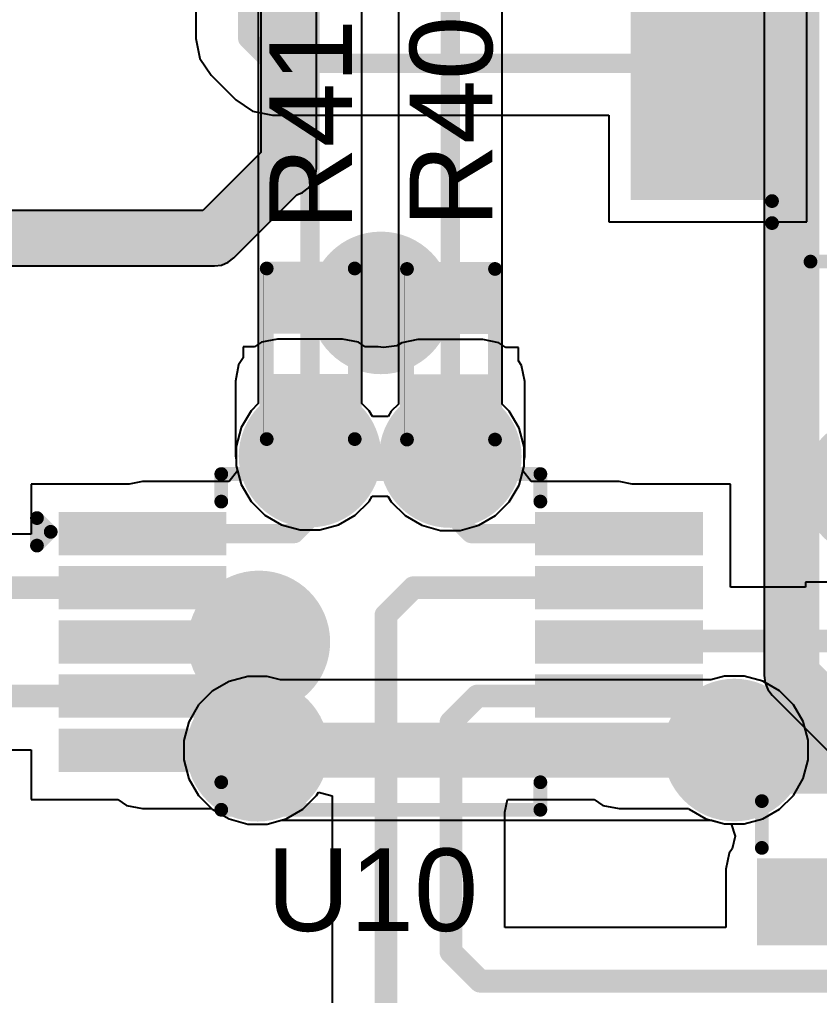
# Model space of a CAD drawing. Header units: inches. Extents: x -0.14 to 3.84, y -0.14 to 3.05.
# Drawn here: x 1.1881 to 1.479, y 0.3748 to 0.7295 of the extents above; entities that cross this region are included whole.
import ezdxf

# ---------------------------------------------------------------- set-up
doc = ezdxf.new("R2010")
doc.units = ezdxf.units.IN
doc.header["$MEASUREMENT"] = 0
for name, color, linetype in [('Bottom Layer', 5, 'Continuous'), ('Bottom Solder', 6, 'Continuous'), ('Ground Layer', 76, 'Continuous'), ('Power Layer', 16, 'Continuous'), ('Top Layer', 1, 'Continuous'), ('Top Overlay', 2, 'Continuous'), ('Top Paste', 8, 'Continuous'), ('Top Solder', 216, 'Continuous'), ('Via Holes', 16, 'Continuous')]:
    doc.layers.add(name, color=color, linetype=linetype)
doc.styles.add('Arial', font='', dxfattribs={"height": 0.2})
doc.styles.get('Arial').set_extended_font_data('Arial')

# ---------------------------------------------------------------- blocks, each defined once
blk = doc.blocks.new('48_LQFP__7_7__4')
at = {"layer": 'Top Layer'}
for points in [[(-0.14330715, -0.04291270000000001), (-0.14330715, -0.0555111), (-0.19133865, -0.0555111), (-0.19133865, -0.04291269999999999)], [(-0.14330715, -0.0625987), (-0.14330715, -0.0751971), (-0.19133865, -0.0751971), (-0.19133865, -0.0625987)], [(-0.14330715, -0.0822827), (-0.14330715, -0.0948811), (-0.19133865, -0.0948811), (-0.19133865, -0.0822827)], [(-0.14330715, -0.1019687), (-0.14330715, -0.1145671), (-0.19133865, -0.1145671), (-0.19133865, -0.1019687)]]:
    blk.add_hatch(color=1, dxfattribs=at).paths.add_polyline_path(points)
at = {"layer": 'Top Paste'}
for points in [[(-0.14330715, -0.04291270000000001), (-0.14330715, -0.0555111), (-0.19133865, -0.0555111), (-0.19133865, -0.04291269999999999)], [(-0.14330715, -0.0625987), (-0.14330715, -0.0751971), (-0.19133865, -0.0751971), (-0.19133865, -0.0625987)], [(-0.14330715, -0.0822827), (-0.14330715, -0.0948811), (-0.19133865, -0.0948811), (-0.19133865, -0.0822827)], [(-0.14330715, -0.1019687), (-0.14330715, -0.1145671), (-0.19133865, -0.1145671), (-0.19133865, -0.1019687)]]:
    blk.add_hatch(color=8, dxfattribs=at).paths.add_polyline_path(points)
at = {"layer": 'Top Solder'}
for points in [[(-0.13930715, -0.03891270000000001), (-0.13930715, -0.0595111), (-0.19533865, -0.0595111), (-0.19533865, -0.03891269999999999)], [(-0.13930715, -0.0585987), (-0.13930715, -0.0791971), (-0.19533865, -0.0791971), (-0.19533865, -0.0585987)], [(-0.13930715, -0.0782827), (-0.13930715, -0.0988811), (-0.19533865, -0.0988811), (-0.19533865, -0.0782827)], [(-0.13930715, -0.0979687), (-0.13930715, -0.1185671), (-0.19533865, -0.1185671), (-0.19533865, -0.0979687)]]:
    blk.add_hatch(color=216, dxfattribs=at).paths.add_polyline_path(points)
at = {"layer": 'Top Overlay'}
for points in [[(-0.1440009, -0.1269999, 0.005, 0.005, 0), (-0.1440009, -0.1189999, 0.005, 0.005, 0)], [(-0.1440009, -0.1269999, 0.005, 0.005, 0), (-0.1300009, -0.1409999, 0.005, 0.005, 0)], [(-0.1300009, -0.1409999, 0.005, 0.005, 0), (-0.1190009, -0.1409999, 0.005, 0.005, 0)]]:
    blk.add_lwpolyline(points, format="xyseb", dxfattribs=at)
for points in [[(-0.1452509, -0.1189999, 0.0025, 0.0025, 1), (-0.1427509, -0.1189999, 0.0025, 0.0025, 1)], [(-0.1452509, -0.1269999, 0.0025, 0.0025, 1), (-0.1427509, -0.1269999, 0.0025, 0.0025, 1)], [(-0.1452509, -0.1269999, 0.0025, 0.0025, 1), (-0.1427509, -0.1269999, 0.0025, 0.0025, 1)], [(-0.1312509, -0.1409999, 0.0025, 0.0025, 1), (-0.1287509, -0.1409999, 0.0025, 0.0025, 1)], [(-0.1312509, -0.1409999, 0.0025, 0.0025, 1), (-0.1287509, -0.1409999, 0.0025, 0.0025, 1)]]:
    blk.add_lwpolyline(points, format="xyseb", close=True, dxfattribs=at)
blk = doc.blocks.new('VSSOP_10_25')
at = {"layer": 'Top Layer'}
for points in [[(-0.1151572, 0.0452764), (-0.0580706, 0.0452764), (-0.0580706, 0.0334654), (-0.1151572, 0.0334654)], [(0.0580708, 0.0452764), (0.1151574, 0.0452764), (0.1151574, 0.0334654), (0.0580708, 0.0334654)], [(-0.1151572, 0.0255904), (-0.0580706, 0.0255904), (-0.0580706, 0.0137794), (-0.1151572, 0.0137794)], [(0.0580708, 0.0255904), (0.1151574, 0.0255904), (0.1151574, 0.0137794), (0.0580708, 0.0137794)], [(-0.1151572, 0.0059064), (-0.0580706, 0.0059064), (-0.0580706, -0.0059046), (-0.1151572, -0.0059046)], [(0.0580708, 0.0059064), (0.1151574, 0.0059064), (0.1151574, -0.0059046), (0.0580708, -0.0059046)], [(-0.1151572, -0.0137796), (-0.0580706, -0.0137796), (-0.0580706, -0.0255906), (-0.1151572, -0.0255906)], [(0.0580708, -0.0137796), (0.1151574, -0.0137796), (0.1151574, -0.0255906), (0.0580708, -0.0255906)], [(-0.1151572, -0.0334636), (-0.0580706, -0.0334636), (-0.0580706, -0.0452746), (-0.1151572, -0.0452746)], [(0.0580708, -0.0334636), (0.1151574, -0.0334636), (0.1151574, -0.0452746), (0.0580708, -0.0452746)]]:
    blk.add_hatch(color=1, dxfattribs=at).paths.add_polyline_path(points)
at = {"layer": 'Top Paste'}
for points in [[(-0.1151572, 0.0452764), (-0.0580706, 0.0452764), (-0.0580706, 0.0334654), (-0.1151572, 0.0334654)], [(0.0580708, 0.0452764), (0.1151574, 0.0452764), (0.1151574, 0.0334654), (0.0580708, 0.0334654)], [(-0.1151572, 0.0255904), (-0.0580706, 0.0255904), (-0.0580706, 0.0137794), (-0.1151572, 0.0137794)], [(0.0580708, 0.0255904), (0.1151574, 0.0255904), (0.1151574, 0.0137794), (0.0580708, 0.0137794)], [(-0.1151572, 0.0059064), (-0.0580706, 0.0059064), (-0.0580706, -0.0059046), (-0.1151572, -0.0059046)], [(0.0580708, 0.0059064), (0.1151574, 0.0059064), (0.1151574, -0.0059046), (0.0580708, -0.0059046)], [(-0.1151572, -0.0137796), (-0.0580706, -0.0137796), (-0.0580706, -0.0255906), (-0.1151572, -0.0255906)], [(0.0580708, -0.0137796), (0.1151574, -0.0137796), (0.1151574, -0.0255906), (0.0580708, -0.0255906)], [(-0.1151572, -0.0334636), (-0.0580706, -0.0334636), (-0.0580706, -0.0452746), (-0.1151572, -0.0452746)], [(0.0580708, -0.0334636), (0.1151574, -0.0334636), (0.1151574, -0.0452746), (0.0580708, -0.0452746)]]:
    blk.add_hatch(color=8, dxfattribs=at).paths.add_polyline_path(points)
at = {"layer": 'Top Solder'}
for points in [[(-0.1171257, 0.0472449), (-0.0561021, 0.0472449), (-0.0561021, 0.0314969), (-0.1171257, 0.0314969)], [(0.0561023, 0.0472449), (0.1171259, 0.0472449), (0.1171259, 0.0314969), (0.0561023, 0.0314969)], [(-0.1171257, 0.0275589), (-0.0561021, 0.0275589), (-0.0561021, 0.0118109), (-0.1171257, 0.0118109)], [(0.0561023, 0.0275589), (0.1171259, 0.0275589), (0.1171259, 0.0118109), (0.0561023, 0.0118109)], [(-0.1171257, 0.0078749), (-0.0561021, 0.0078749), (-0.0561021, -0.0078731), (-0.1171257, -0.0078731)], [(0.0561023, 0.0078749), (0.1171259, 0.0078749), (0.1171259, -0.0078731), (0.0561023, -0.0078731)], [(-0.1171257, -0.0118111), (-0.0561021, -0.0118111), (-0.0561021, -0.0275591), (-0.1171257, -0.0275591)], [(0.0561023, -0.0118111), (0.1171259, -0.0118111), (0.1171259, -0.0275591), (0.0561023, -0.0275591)], [(-0.1171257, -0.0314951), (-0.0561021, -0.0314951), (-0.0561021, -0.0472431), (-0.1171257, -0.0472431)], [(0.0561023, -0.0314951), (0.1171259, -0.0314951), (0.1171259, -0.0472431), (0.0561023, -0.0472431)]]:
    blk.add_hatch(color=216, dxfattribs=at).paths.add_polyline_path(points)
at = {"layer": 'Top Overlay'}
for points in [[(-0.0579999, 0.0610009, 0.005, 0.005, 0), (0.0580001, 0.0610009, 0.005, 0.005, 0)], [(-0.0579999, 0.0510009, 0.005, 0.005, 0), (-0.0579999, 0.0610009, 0.005, 0.005, 0)], [(0.0580001, 0.0510009, 0.005, 0.005, 0), (0.0580001, 0.0610009, 0.005, 0.005, 0)], [(-0.1249999, 0.0450009, 0.005, 0.005, 0), (-0.1199999, 0.0400009, 0.005, 0.005, 0)], [(-0.1249999, 0.0350009, 0.005, 0.005, 0), (-0.1249999, 0.0450009, 0.005, 0.005, 0)], [(-0.1249999, 0.0350009, 0.005, 0.005, 0), (-0.1199999, 0.0400009, 0.005, 0.005, 0)], [(-0.0579999, -0.0609991, 0.005, 0.005, 0), (-0.0579999, -0.0509991, 0.005, 0.005, 0)], [(0.0580001, -0.0609991, 0.005, 0.005, 0), (0.0580001, -0.0509991, 0.005, 0.005, 0)], [(-0.0579999, -0.0609991, 0.005, 0.005, 0), (0.0580001, -0.0609991, 0.005, 0.005, 0)]]:
    blk.add_lwpolyline(points, format="xyseb", dxfattribs=at)
for points in [[(-0.0592499, 0.0610009, 0.0025, 0.0025, 1), (-0.0567499, 0.0610009, 0.0025, 0.0025, 1)], [(-0.0592499, 0.0610009, 0.0025, 0.0025, 1), (-0.0567499, 0.0610009, 0.0025, 0.0025, 1)], [(0.0567501, 0.0610009, 0.0025, 0.0025, 1), (0.0592501, 0.0610009, 0.0025, 0.0025, 1)], [(0.0567501, 0.0610009, 0.0025, 0.0025, 1), (0.0592501, 0.0610009, 0.0025, 0.0025, 1)], [(-0.0592499, 0.0510009, 0.0025, 0.0025, 1), (-0.0567499, 0.0510009, 0.0025, 0.0025, 1)], [(0.0567501, 0.0510009, 0.0025, 0.0025, 1), (0.0592501, 0.0510009, 0.0025, 0.0025, 1)], [(-0.1262499, 0.0450009, 0.0025, 0.0025, 1), (-0.1237499, 0.0450009, 0.0025, 0.0025, 1)], [(-0.1262499, 0.0450009, 0.0025, 0.0025, 1), (-0.1237499, 0.0450009, 0.0025, 0.0025, 1)], [(-0.1212499, 0.0400009, 0.0025, 0.0025, 1), (-0.1187499, 0.0400009, 0.0025, 0.0025, 1)], [(-0.1212499, 0.0400009, 0.0025, 0.0025, 1), (-0.1187499, 0.0400009, 0.0025, 0.0025, 1)], [(-0.1262499, 0.0350009, 0.0025, 0.0025, 1), (-0.1237499, 0.0350009, 0.0025, 0.0025, 1)], [(-0.1262499, 0.0350009, 0.0025, 0.0025, 1), (-0.1237499, 0.0350009, 0.0025, 0.0025, 1)], [(-0.0592499, -0.0509991, 0.0025, 0.0025, 1), (-0.0567499, -0.0509991, 0.0025, 0.0025, 1)], [(0.0567501, -0.0509991, 0.0025, 0.0025, 1), (0.0592501, -0.0509991, 0.0025, 0.0025, 1)], [(-0.0592499, -0.0609991, 0.0025, 0.0025, 1), (-0.0567499, -0.0609991, 0.0025, 0.0025, 1)], [(-0.0592499, -0.0609991, 0.0025, 0.0025, 1), (-0.0567499, -0.0609991, 0.0025, 0.0025, 1)], [(0.0567501, -0.0609991, 0.0025, 0.0025, 1), (0.0592501, -0.0609991, 0.0025, 0.0025, 1)], [(0.0567501, -0.0609991, 0.0025, 0.0025, 1), (0.0592501, -0.0609991, 0.0025, 0.0025, 1)]]:
    blk.add_lwpolyline(points, format="xyseb", close=True, dxfattribs=at)
blk = doc.blocks.new('R___0402_35')
at = {"layer": 'Top Layer'}
for points in [[(-0.0275001, -0.0124994), (-0.0275001, 0.0125006), (-0.009500100000000003, 0.0125006), (-0.009500099999999997, -0.0124994)], [(0.009499900000000002, -0.0124994), (0.009499899999999997, 0.0125006), (0.0274999, 0.0125006), (0.0274999, -0.0124994)]]:
    blk.add_hatch(color=1, dxfattribs=at).paths.add_polyline_path(points)
at = {"layer": 'Top Paste'}
for points in [[(-0.0275001, -0.0124994), (-0.0275001, 0.0125006), (-0.009500100000000003, 0.0125006), (-0.009500099999999997, -0.0124994)], [(0.009499900000000002, -0.0124994), (0.009499899999999997, 0.0125006), (0.0274999, 0.0125006), (0.0274999, -0.0124994)]]:
    blk.add_hatch(color=8, dxfattribs=at).paths.add_polyline_path(points)
at = {"layer": 'Top Solder'}
for points in [[(-0.0296655, -0.0146648), (-0.0296655, 0.014666), (-0.007334700000000003, 0.014666), (-0.007334699999999997, -0.0146648)], [(0.007334500000000003, -0.0146648), (0.007334499999999997, 0.014666), (0.0296653, 0.014666), (0.0296653, -0.0146648)]]:
    blk.add_hatch(color=216, dxfattribs=at).paths.add_polyline_path(points)
at = {"layer": 'Top Overlay'}
for points in [[(-0.0310001, -0.0159994, 0.005, 0.005, 0), (-0.0310001, 0.0160006, 0.005, 0.005, 0)], [(0.0309999, 0.0160006, 0.005, 0.005, 0), (-0.0310001, 0.0160006, 0.005, 0.005, 0)], [(0.0309999, -0.0159994, 0.005, 0.005, 0), (0.0309999, 0.0160006, 0.005, 0.005, 0)], [(0.0309999, -0.0159994, 0.005, 0.005, 0), (-0.0310001, -0.0159994, 0.005, 0.005, 0)], [(0.0319999, -0.0169994, 0.000127, 0.000127, 0), (-0.0320001, -0.0169994, 0.000127, 0.000127, 0)]]:
    blk.add_lwpolyline(points, format="xyseb", dxfattribs=at)
for points in [[(-0.0322501, 0.0160006, 0.0025, 0.0025, 1), (-0.0297501, 0.0160006, 0.0025, 0.0025, 1)], [(-0.0322501, 0.0160006, 0.0025, 0.0025, 1), (-0.0297501, 0.0160006, 0.0025, 0.0025, 1)], [(0.0297499, 0.0160006, 0.0025, 0.0025, 1), (0.0322499, 0.0160006, 0.0025, 0.0025, 1)], [(0.0297499, 0.0160006, 0.0025, 0.0025, 1), (0.0322499, 0.0160006, 0.0025, 0.0025, 1)], [(-0.0322501, -0.0159994, 0.0025, 0.0025, 1), (-0.0297501, -0.0159994, 0.0025, 0.0025, 1)], [(-0.0322501, -0.0159994, 0.0025, 0.0025, 1), (-0.0297501, -0.0159994, 0.0025, 0.0025, 1)], [(0.0297499, -0.0159994, 0.0025, 0.0025, 1), (0.0322499, -0.0159994, 0.0025, 0.0025, 1)], [(0.0297499, -0.0159994, 0.0025, 0.0025, 1), (0.0322499, -0.0159994, 0.0025, 0.0025, 1)], [(-0.0320318, -0.0169994, 6.35e-05, 6.35e-05, 1), (-0.0319684, -0.0169994, 6.35e-05, 6.35e-05, 1)], [(0.0319682, -0.0169994, 6.35e-05, 6.35e-05, 1), (0.0320316, -0.0169994, 6.35e-05, 6.35e-05, 1)]]:
    blk.add_lwpolyline(points, format="xyseb", close=True, dxfattribs=at)
blk = doc.blocks.new('R___0402_36')
at = {"layer": 'Top Layer'}
for points in [[(-0.0274999, -0.0125006), (-0.0274999, 0.0124994), (-0.009499900000000002, 0.0124994), (-0.009499899999999997, -0.0125006)], [(0.009500100000000003, -0.0125006), (0.009500099999999997, 0.0124994), (0.0275001, 0.0124994), (0.0275001, -0.0125006)]]:
    blk.add_hatch(color=1, dxfattribs=at).paths.add_polyline_path(points)
at = {"layer": 'Top Paste'}
for points in [[(-0.0274999, -0.0125006), (-0.0274999, 0.0124994), (-0.009499900000000002, 0.0124994), (-0.009499899999999997, -0.0125006)], [(0.009500100000000003, -0.0125006), (0.009500099999999997, 0.0124994), (0.0275001, 0.0124994), (0.0275001, -0.0125006)]]:
    blk.add_hatch(color=8, dxfattribs=at).paths.add_polyline_path(points)
at = {"layer": 'Top Solder'}
for points in [[(-0.0296653, -0.014666), (-0.0296653, 0.0146648), (-0.007334500000000003, 0.0146648), (-0.007334499999999997, -0.014666)], [(0.007334700000000003, -0.014666), (0.007334699999999997, 0.0146648), (0.0296655, 0.0146648), (0.0296655, -0.014666)]]:
    blk.add_hatch(color=216, dxfattribs=at).paths.add_polyline_path(points)
at = {"layer": 'Top Overlay'}
for points in [[(-0.0309999, -0.0160006, 0.005, 0.005, 0), (-0.0309999, 0.0159994, 0.005, 0.005, 0)], [(0.0310001, 0.0159994, 0.005, 0.005, 0), (-0.0309999, 0.0159994, 0.005, 0.005, 0)], [(0.0310001, -0.0160006, 0.005, 0.005, 0), (0.0310001, 0.0159994, 0.005, 0.005, 0)], [(0.0310001, -0.0160006, 0.005, 0.005, 0), (-0.0309999, -0.0160006, 0.005, 0.005, 0)], [(0.0320001, -0.0170006, 0.000127, 0.000127, 0), (-0.0319999, -0.0170006, 0.000127, 0.000127, 0)]]:
    blk.add_lwpolyline(points, format="xyseb", dxfattribs=at)
for points in [[(-0.0322499, 0.0159994, 0.0025, 0.0025, 1), (-0.0297499, 0.0159994, 0.0025, 0.0025, 1)], [(-0.0322499, 0.0159994, 0.0025, 0.0025, 1), (-0.0297499, 0.0159994, 0.0025, 0.0025, 1)], [(0.0297501, 0.0159994, 0.0025, 0.0025, 1), (0.0322501, 0.0159994, 0.0025, 0.0025, 1)], [(0.0297501, 0.0159994, 0.0025, 0.0025, 1), (0.0322501, 0.0159994, 0.0025, 0.0025, 1)], [(-0.0322499, -0.0160006, 0.0025, 0.0025, 1), (-0.0297499, -0.0160006, 0.0025, 0.0025, 1)], [(-0.0322499, -0.0160006, 0.0025, 0.0025, 1), (-0.0297499, -0.0160006, 0.0025, 0.0025, 1)], [(0.0297501, -0.0160006, 0.0025, 0.0025, 1), (0.0322501, -0.0160006, 0.0025, 0.0025, 1)], [(0.0297501, -0.0160006, 0.0025, 0.0025, 1), (0.0322501, -0.0160006, 0.0025, 0.0025, 1)], [(-0.0320316, -0.0170006, 6.35e-05, 6.35e-05, 1), (-0.0319682, -0.0170006, 6.35e-05, 6.35e-05, 1)], [(0.0319684, -0.0170006, 6.35e-05, 6.35e-05, 1), (0.0320318, -0.0170006, 6.35e-05, 6.35e-05, 1)]]:
    blk.add_lwpolyline(points, format="xyseb", close=True, dxfattribs=at)
blk = doc.blocks.new('IND_0603__1608_M_______95')
at = {"layer": 'Top Layer'}
for points in [[(-0.0393709, 0.01574895), (-0.0157489, 0.01574895), (-0.0157489, -0.01574715), (-0.0393709, -0.01574715)], [(0.0157491, 0.01574895), (0.0393711, 0.01574895), (0.0393711, -0.01574715), (0.0157491, -0.01574715)]]:
    blk.add_hatch(color=1, dxfattribs=at).paths.add_polyline_path(points)
at = {"layer": 'Top Paste'}
for points in [[(-0.0393709, 0.01574895), (-0.0157489, 0.01574895), (-0.0157489, -0.01574715), (-0.0393709, -0.01574715)], [(0.0157491, 0.01574895), (0.0393711, 0.01574895), (0.0393711, -0.01574715), (0.0157491, -0.01574715)]]:
    blk.add_hatch(color=8, dxfattribs=at).paths.add_polyline_path(points)
at = {"layer": 'Top Solder'}
for points in [[(-0.0433709, 0.01974895), (-0.0117489, 0.01974895), (-0.0117489, -0.01974715), (-0.0433709, -0.01974715)], [(0.0117491, 0.01974895), (0.0433711, 0.01974895), (0.0433711, -0.01974715), (0.0117491, -0.01974715)]]:
    blk.add_hatch(color=216, dxfattribs=at).paths.add_polyline_path(points)
at = {"layer": 'Top Overlay'}
for points in [[(-0.0079999, 0.0180009, 0.005, 0.005, 0), (0.0090001, 0.0180009, 0.005, 0.005, 0)], [(-0.0079999, -0.0179991, 0.005, 0.005, 0), (0.0090001, -0.0179991, 0.005, 0.005, 0)]]:
    blk.add_lwpolyline(points, format="xyseb", dxfattribs=at)
for points in [[(-0.0092499, 0.0180009, 0.0025, 0.0025, 1), (-0.0067499, 0.0180009, 0.0025, 0.0025, 1)], [(0.0077501, 0.0180009, 0.0025, 0.0025, 1), (0.0102501, 0.0180009, 0.0025, 0.0025, 1)], [(-0.0092499, -0.0179991, 0.0025, 0.0025, 1), (-0.0067499, -0.0179991, 0.0025, 0.0025, 1)], [(0.0077501, -0.0179991, 0.0025, 0.0025, 1), (0.0102501, -0.0179991, 0.0025, 0.0025, 1)]]:
    blk.add_lwpolyline(points, format="xyseb", close=True, dxfattribs=at)

msp = doc.modelspace()

# ---------------------------------------------------------------- hatches: boundary and pattern name
at = {"layer": 'Bottom Layer'}
h = msp.add_hatch(color=5, dxfattribs=at)
edge = h.paths.add_edge_path()
edge.add_arc((1.319504, 0.6264868), 0.011811, 0, 360)
h = msp.add_hatch(color=5, dxfattribs=at)
edge = h.paths.add_edge_path()
edge.add_arc((1.2937512, 0.5708289), 0.011811, 0, 360)
h = msp.add_hatch(color=5, dxfattribs=at)
edge = h.paths.add_edge_path()
edge.add_arc((1.34475, 0.5706487), 0.011811, 0, 360)
h = msp.add_hatch(color=5, dxfattribs=at)
edge = h.paths.add_edge_path()
edge.add_arc((1.2751588, 0.5032931), 0.011811, 0, 360)
h = msp.add_hatch(color=5, dxfattribs=at)
edge = h.paths.add_edge_path()
edge.add_arc((1.2746828, 0.463924), 0.011811, 0, 360)
h = msp.add_hatch(color=5, dxfattribs=at)
edge = h.paths.add_edge_path()
edge.add_arc((1.448, 0.464), 0.011811, 0, 360)
at = {"layer": 'Bottom Solder'}
h = msp.add_hatch(color=6, dxfattribs=at)
edge = h.paths.add_edge_path()
edge.add_arc((1.319504, 0.6264868), 0.015811, 0, 360)
h = msp.add_hatch(color=6, dxfattribs=at)
edge = h.paths.add_edge_path()
edge.add_arc((1.2937512, 0.5708289), 0.015811, 0, 360)
h = msp.add_hatch(color=6, dxfattribs=at)
edge = h.paths.add_edge_path()
edge.add_arc((1.34475, 0.5706487), 0.015811, 0, 360)
h = msp.add_hatch(color=6, dxfattribs=at)
edge = h.paths.add_edge_path()
edge.add_arc((1.2751588, 0.5032931), 0.015811, 0, 360)
h = msp.add_hatch(color=6, dxfattribs=at)
edge = h.paths.add_edge_path()
edge.add_arc((1.2746828, 0.463924), 0.015811, 0, 360)
h = msp.add_hatch(color=6, dxfattribs=at)
edge = h.paths.add_edge_path()
edge.add_arc((1.448, 0.464), 0.015811, 0, 360)
at = {"layer": 'Ground Layer'}
h = msp.add_hatch(color=76, dxfattribs=at)
edge = h.paths.add_edge_path()
edge.add_arc((1.2937512, 0.5708289), 0.0259055, 0, 360)
h = msp.add_hatch(color=76, dxfattribs=at)
edge = h.paths.add_edge_path()
edge.add_arc((1.34475, 0.5706487), 0.0259055, 0, 360)
h = msp.add_hatch(color=76, dxfattribs=at)
edge = h.paths.add_edge_path()
edge.add_arc((1.2746828, 0.463924), 0.0259055, 0, 360)
h = msp.add_hatch(color=76, dxfattribs=at)
edge = h.paths.add_edge_path()
edge.add_arc((1.448, 0.464), 0.0259055, 0, 360)
at = {"layer": 'Power Layer'}
h = msp.add_hatch(color=16, dxfattribs=at)
edge = h.paths.add_edge_path()
edge.add_arc((1.319504, 0.6264868), 0.0259055, 0, 360)
h = msp.add_hatch(color=16, dxfattribs=at)
edge = h.paths.add_edge_path()
edge.add_arc((1.2937512, 0.5708289), 0.0259055, 0, 360)
h = msp.add_hatch(color=16, dxfattribs=at)
edge = h.paths.add_edge_path()
edge.add_arc((1.34475, 0.5706487), 0.0259055, 0, 360)
h = msp.add_hatch(color=16, dxfattribs=at)
edge = h.paths.add_edge_path()
edge.add_arc((1.4986789, 0.5596598), 0.0259055, 0, 360)
h = msp.add_hatch(color=16, dxfattribs=at)
edge = h.paths.add_edge_path()
edge.add_arc((1.2751588, 0.5032931), 0.0259055, 0, 360)
h = msp.add_hatch(color=16, dxfattribs=at)
edge = h.paths.add_edge_path()
edge.add_arc((1.2746828, 0.463924), 0.0259055, 0, 360)
h = msp.add_hatch(color=16, dxfattribs=at)
edge = h.paths.add_edge_path()
edge.add_arc((1.448, 0.464), 0.0259055, 0, 360)
at = {"layer": 'Top Layer'}
for points in [[(1.3570687, 0.6355003), (1.2815007, 0.6355003), (1.2815007, 0.6173201), (1.3570687, 0.6173201)], [(1.2819313, 0.570829), (1.3055393, 0.570829), (1.3055393, 0.598073), (1.2819313, 0.598073)], [(1.3329301, 0.5706488), (1.3565381, 0.5706488), (1.3565381, 0.5978928), (1.3329301, 0.5978928)], [(1.448, 0.452189), (1.491747, 0.452189), (1.491747, 0.475811), (1.448, 0.475811)], [(1.2328747, 0.4580185), (1.2746827, 0.4580185), (1.2746827, 0.4698295), (1.2328747, 0.4698295)], [(1.4061027, 0.4580185), (1.4479999, 0.4580185), (1.4479999, 0.4698295), (1.4061027, 0.4698295)], [(1.4602509, 0.3966177), (1.5985533, 0.3966177), (1.5985533, 0.4206909), (1.4602509, 0.4206909)]]:
    msp.add_hatch(color=1, dxfattribs=at).paths.add_polyline_path(points)
h = msp.add_hatch(color=1, dxfattribs=at)
edge = h.paths.add_edge_path()
edge.add_arc((1.319504, 0.6264868), 0.011811, 0, 360)
h = msp.add_hatch(color=1, dxfattribs=at)
edge = h.paths.add_edge_path()
edge.add_arc((1.2937512, 0.5708289), 0.011811, 0, 360)
h = msp.add_hatch(color=1, dxfattribs=at)
edge = h.paths.add_edge_path()
edge.add_arc((1.34475, 0.5706487), 0.011811, 0, 360)
h = msp.add_hatch(color=1, dxfattribs=at)
edge = h.paths.add_edge_path()
edge.add_arc((1.2751588, 0.5032931), 0.011811, 0, 360)
h = msp.add_hatch(color=1, dxfattribs=at)
edge = h.paths.add_edge_path()
edge.add_arc((1.2746828, 0.463924), 0.011811, 0, 360)
h = msp.add_hatch(color=1, dxfattribs=at)
edge = h.paths.add_edge_path()
edge.add_arc((1.448, 0.464), 0.011811, 0, 360)
at = {"layer": 'Top Solder'}
h = msp.add_hatch(color=216, dxfattribs=at)
edge = h.paths.add_edge_path()
edge.add_arc((1.319504, 0.6264868), 0.015811, 0, 360)
h = msp.add_hatch(color=216, dxfattribs=at)
edge = h.paths.add_edge_path()
edge.add_arc((1.2937512, 0.5708289), 0.015811, 0, 360)
h = msp.add_hatch(color=216, dxfattribs=at)
edge = h.paths.add_edge_path()
edge.add_arc((1.34475, 0.5706487), 0.015811, 0, 360)
h = msp.add_hatch(color=216, dxfattribs=at)
edge = h.paths.add_edge_path()
edge.add_arc((1.2751588, 0.5032931), 0.015811, 0, 360)
h = msp.add_hatch(color=216, dxfattribs=at)
edge = h.paths.add_edge_path()
edge.add_arc((1.2746828, 0.463924), 0.015811, 0, 360)
h = msp.add_hatch(color=216, dxfattribs=at)
edge = h.paths.add_edge_path()
edge.add_arc((1.448, 0.464), 0.015811, 0, 360)
at = {"layer": 'Via Holes'}
h = msp.add_hatch(color=7, dxfattribs=at)
edge = h.paths.add_edge_path()
edge.add_arc((1.319504, 0.6264868), 0.0059055, 0, 360)
h = msp.add_hatch(color=7, dxfattribs=at)
edge = h.paths.add_edge_path()
edge.add_arc((1.2937512, 0.5708289), 0.0059055, 0, 360)
h = msp.add_hatch(color=7, dxfattribs=at)
edge = h.paths.add_edge_path()
edge.add_arc((1.34475, 0.5706487), 0.0059055, 0, 360)
h = msp.add_hatch(color=7, dxfattribs=at)
edge = h.paths.add_edge_path()
edge.add_arc((1.2751588, 0.5032931), 0.0059055, 0, 360)
h = msp.add_hatch(color=7, dxfattribs=at)
edge = h.paths.add_edge_path()
edge.add_arc((1.2746828, 0.463924), 0.0059055, 0, 360)
h = msp.add_hatch(color=7, dxfattribs=at)
edge = h.paths.add_edge_path()
edge.add_arc((1.448, 0.464), 0.0059055, 0, 360)

# ---------------------------------------------------------------- linework, layer by layer
at = {"layer": 'Bottom Layer'}
for p, q in [((1.2748888, 1.390433), (1.2748888, 0.5898831)), ((1.3126136, 0.5898831), (1.3126136, 1.38262)), ((1.3258876, 1.3770006), (1.3258876, 0.5897029)), ((1.3636124, 0.5897029), (1.3636124, 1.3691876)), ((1.2748888, 0.5898831), (1.272297, 0.5872913)), ((1.3152054, 0.5872913), (1.3126136, 0.5898831)), ((1.3258876, 0.5897029), (1.3232958, 0.5871111)), ((1.3662042, 0.5871111), (1.3636124, 0.5897029)), ((1.272297, 0.5872913), (1.2687673, 0.5811776)), ((1.3164158, 0.5851947), (1.3152054, 0.5872913)), ((1.3221894, 0.5851947), (1.3164158, 0.5851947)), ((1.3232958, 0.5871111), (1.3221894, 0.5851947)), ((1.3697339, 0.5809974), (1.3662042, 0.5871111)), ((1.2687673, 0.5811776), (1.2669402, 0.5743586)), ((1.371561, 0.5741784), (1.3697339, 0.5809974)), ((1.2669402, 0.5743586), (1.2669402, 0.5672992)), ((1.371561, 0.567119), (1.371561, 0.5741784)), ((1.2669402, 0.5672992), (1.2687673, 0.5604802)), ((1.3697339, 0.5603), (1.371561, 0.567119)), ((1.2687673, 0.5604802), (1.272297, 0.5543665)), ((1.3662042, 0.5541863), (1.3697339, 0.5603)), ((1.272297, 0.5543665), (1.2772888, 0.5493747)), ((1.3102136, 0.5493747), (1.3152054, 0.5543665)), ((1.3152054, 0.5543665), (1.3163118, 0.5562829)), ((1.3163118, 0.5562829), (1.3220854, 0.5562829)), ((1.3220854, 0.5562829), (1.3232958, 0.5541863)), ((1.3232958, 0.5541863), (1.3282876, 0.5491945)), ((1.3612124, 0.5491945), (1.3662042, 0.5541863)), ((1.2772888, 0.5493747), (1.2834025, 0.545845)), ((1.3040999, 0.545845), (1.3102136, 0.5493747)), ((1.3282876, 0.5491945), (1.3344013, 0.5456648)), ((1.3550987, 0.5456648), (1.3612124, 0.5491945)), ((1.2834025, 0.545845), (1.2902215, 0.5440179)), ((1.2902215, 0.5440179), (1.2972809, 0.5440179)), ((1.2972809, 0.5440179), (1.3040999, 0.545845)), ((1.3344013, 0.5456648), (1.3412203, 0.5438377)), ((1.3412203, 0.5438377), (1.3482797, 0.5438377)), ((1.3482797, 0.5438377), (1.3550987, 0.5456648)), ((1.2711531, 0.490735), (1.2643341, 0.4889079)), ((1.2782125, 0.490735), (1.2711531, 0.490735)), ((1.2830016, 0.4894518), (1.2782125, 0.490735)), ((1.4393976, 0.4894518), (1.2830016, 0.4894518)), ((1.4444703, 0.490811), (1.4393976, 0.4894518)), ((1.4515297, 0.490811), (1.4444703, 0.490811)), ((1.4583487, 0.4889839), (1.4515297, 0.490811)), ((1.2643341, 0.4889079), (1.2582204, 0.4853782)), ((1.4644624, 0.4854542), (1.4583487, 0.4889839)), ((1.2582204, 0.4853782), (1.2532286, 0.4803864)), ((1.4694542, 0.4804624), (1.4644624, 0.4854542)), ((1.2532286, 0.4803864), (1.2496989, 0.4742727)), ((1.4729839, 0.4743487), (1.4694542, 0.4804624)), ((1.2496989, 0.4742727), (1.2478718, 0.4674537)), ((1.474811, 0.4675297), (1.4729839, 0.4743487)), ((1.2478718, 0.4674537), (1.2478718, 0.4603943)), ((1.474811, 0.4604703), (1.474811, 0.4675297)), ((1.2478718, 0.4603943), (1.2496989, 0.4535753)), ((1.4729839, 0.4536513), (1.474811, 0.4604703)), ((1.2496989, 0.4535753), (1.2532286, 0.4474616)), ((1.4694542, 0.4475376), (1.4729839, 0.4536513)), ((1.2532286, 0.4474616), (1.2582204, 0.4424698)), ((1.4644624, 0.4425458), (1.4694542, 0.4475376)), ((1.2582204, 0.4424698), (1.2643341, 0.4389401)), ((1.4583487, 0.4390161), (1.4644624, 0.4425458)), ((1.2643341, 0.4389401), (1.2711531, 0.437113)), ((1.2711531, 0.437113), (1.2782125, 0.437113)), ((1.2782125, 0.437113), (1.2832852, 0.4384722)), ((1.2832852, 0.4384722), (1.4396812, 0.4384722)), ((1.4396812, 0.4384722), (1.4444703, 0.437189)), ((1.4444703, 0.437189), (1.4515297, 0.437189)), ((1.4515297, 0.437189), (1.4583487, 0.4390161))]:
    msp.add_line(p, q, dxfattribs=at)
for points in [[(1.2937512, 0.5708289, 0.007, 0.007, 0), (1.2937512, 1.390433, 0.007, 0.007, 0)], [(1.34475, 0.5706487, 0.007, 0.007, 0), (1.34475, 1.3770006, 0.007, 0.007, 0)], [(1.2747208, 0.463962, 0.02, 0.02, 0), (1.447962, 0.463962, 0.02, 0.02, 0)], [(1.2746828, 0.463924, 0.007, 0.007, 0), (1.2747208, 0.463962, 0.007, 0.007, 0)], [(1.447962, 0.463962, 0.007, 0.007, 0), (1.448, 0.464, 0.007, 0.007, 0)]]:
    msp.add_lwpolyline(points, format="xyseb", dxfattribs=at)
for points in [[(1.2920012, 0.5708289, 0.0035, 0.0035, 1), (1.2955012, 0.5708289, 0.0035, 0.0035, 1)], [(1.343, 0.5706487, 0.0035, 0.0035, 1), (1.3465, 0.5706487, 0.0035, 0.0035, 1)], [(1.2697208, 0.463962, 0.01, 0.01, 1), (1.2797208, 0.463962, 0.01, 0.01, 1)], [(1.442962, 0.463962, 0.01, 0.01, 1), (1.452962, 0.463962, 0.01, 0.01, 1)], [(1.2729328, 0.463924, 0.0035, 0.0035, 1), (1.2764328, 0.463924, 0.0035, 0.0035, 1)], [(1.2729708, 0.463962, 0.0035, 0.0035, 1), (1.2764708, 0.463962, 0.0035, 0.0035, 1)], [(1.446212, 0.463962, 0.0035, 0.0035, 1), (1.449712, 0.463962, 0.0035, 0.0035, 1)], [(1.44625, 0.464, 0.0035, 0.0035, 1), (1.44975, 0.464, 0.0035, 0.0035, 1)]]:
    msp.add_lwpolyline(points, format="xyseb", close=True, dxfattribs=at)
at = {"layer": 'Power Layer'}
for p, q in [((1.2960861, 0.6753113), (1.2960862, 1.4826337)), ((1.2759136, 1.4725477), (1.2759135, 0.6811981)), ((1.4588253, 0.9981589), (1.4588253, 0.4910392)), ((1.2759135, 0.6811981), (1.2548017, 0.6600863)), ((1.2957424, 0.6727008), (1.2960861, 0.6753113)), ((1.2947348, 0.6702681), (1.2957424, 0.6727008)), ((1.2910429, 0.6665763), (1.2931319, 0.6681792)), ((1.2931319, 0.6681792), (1.2947348, 0.6702681)), ((1.2661117, 0.6428679), (1.2889555, 0.6657117)), ((1.2889555, 0.6657117), (1.2910429, 0.6665763)), ((1.2548017, 0.6600863), (0.6736169, 0.6600863)), ((1.2640228, 0.641265), (1.2661117, 0.6428679)), ((0.6777948, 0.6399137), (1.2589796, 0.6399137)), ((1.2589796, 0.6399137), (1.2615901, 0.6402573)), ((1.2615901, 0.6402573), (1.2640228, 0.641265)), ((1.4588253, 0.4910392), (1.4591689, 0.4884287)), ((1.4591689, 0.4884287), (1.4601766, 0.485996)), ((1.4601766, 0.485996), (1.4617795, 0.4839071)), ((1.4617795, 0.4839071), (1.4918188, 0.4538678))]:
    msp.add_line(p, q, dxfattribs=at)
for points in [[(1.2859998, 0.6753113, 0.02, 0.02, 0), (1.2859999, 1.9771489, 0.02, 0.02, 0)], [(1.4689116, 0.4910392, 0.02, 0.02, 0), (1.4689116, 1.976179, 0.02, 0.02, 0)], [(1.2589796, 0.65, 0.02, 0.02, 0), (1.2842909, 0.6753113, 0.02, 0.02, 0)], [(0.6736169, 0.65, 0.02, 0.02, 0), (1.2589796, 0.65, 0.02, 0.02, 0)], [(1.4689116, 0.4910392, 0.02, 0.02, 0), (1.4989509, 0.4609999, 0.02, 0.02, 0)]]:
    msp.add_lwpolyline(points, format="xyseb", dxfattribs=at)
for points in [[(1.2792909, 0.6753113, 0.01, 0.01, 1), (1.2892909, 0.6753113, 0.01, 0.01, 1)], [(1.2809998, 0.6753113, 0.01, 0.01, 1), (1.2909998, 0.6753113, 0.01, 0.01, 1)], [(1.2539796, 0.65, 0.01, 0.01, 1), (1.2639796, 0.65, 0.01, 0.01, 1)], [(1.2539796, 0.65, 0.01, 0.01, 1), (1.2639796, 0.65, 0.01, 0.01, 1)], [(1.4639116, 0.4910392, 0.01, 0.01, 1), (1.4739116, 0.4910392, 0.01, 0.01, 1)], [(1.4639116, 0.4910392, 0.01, 0.01, 1), (1.4739116, 0.4910392, 0.01, 0.01, 1)]]:
    msp.add_lwpolyline(points, format="xyseb", close=True, dxfattribs=at)
at = {"layer": 'Top Layer'}
for p, q in [((1.2522405, 1.2121884), (1.2522405, 0.7225611)), ((1.4743883, 0.7149776), (1.4743883, 0.7543476)), ((1.2522405, 0.7225611), (1.2536763, 0.7153427)), ((1.2536763, 0.7153427), (1.2577652, 0.7092234)), ((1.4743883, 0.6756076), (1.4743883, 0.7149776)), ((1.2577652, 0.7092234), (1.2667355, 0.7002531)), ((1.2667355, 0.7002531), (1.2728548, 0.6961642)), ((1.2728548, 0.6961642), (1.2800732, 0.6947284)), ((1.2800732, 0.6947284), (1.4023569, 0.6947284)), ((1.4023569, 0.6947284), (1.4023569, 0.6559216)), ((1.4743883, 0.6559216), (1.4743883, 0.6756076)), ((1.4023569, 0.6559216), (1.4743883, 0.6559216)), ((1.2735305, 0.6105001), (1.2695006, 0.6105001)), ((1.2695006, 0.6105001), (1.2695006, 0.6064684)), ((1.2760786, 0.6122027), (1.2735305, 0.6105001)), ((1.2819313, 0.6133669), (1.2760786, 0.6122027)), ((1.3055393, 0.6133669), (1.2819313, 0.6133669)), ((1.311392, 0.6122027), (1.3055393, 0.6133669)), ((1.3138296, 0.6105739), (1.311392, 0.6122027)), ((1.3185007, 0.6105003), (1.3138296, 0.6105739)), ((1.3204995, 0.61032), (1.3185006, 0.6105003)), ((1.3185006, 0.6105003), (1.3185007, 0.6105003)), ((1.3252892, 0.6108277), (1.3204995, 0.61032)), ((1.3270774, 0.6120225), (1.3252892, 0.6108277)), ((1.3329301, 0.6131867), (1.3270774, 0.6120225)), ((1.3565381, 0.6131867), (1.3329301, 0.6131867)), ((1.3623908, 0.6120225), (1.3565381, 0.6131867)), ((1.3649389, 0.6103199), (1.3623908, 0.6120225)), ((1.3694994, 0.6103199), (1.3649389, 0.6103199)), ((1.3694994, 0.6054941), (1.3694994, 0.6103199)), ((1.2695006, 0.6064684), (1.2678016, 0.6039257)), ((1.2678016, 0.6039257), (1.2666374, 0.598073)), ((1.3706678, 0.6037455), (1.3694994, 0.6054941)), ((1.371832, 0.5978928), (1.3706678, 0.6037455)), ((1.2666374, 0.598073), (1.2666374, 0.570829)), ((1.371832, 0.5706488), (1.371832, 0.5978928)), ((1.2666374, 0.570829), (1.2669402, 0.5693068)), ((1.2669402, 0.5693068), (1.2669402, 0.5672992)), ((1.371561, 0.5692864), (1.371832, 0.5706488)), ((1.371561, 0.567119), (1.371561, 0.5692864)), ((1.2674241, 0.5654932), (1.2643802, 0.5615264)), ((1.2669402, 0.5672992), (1.2674241, 0.5654932)), ((1.3711254, 0.5654932), (1.371561, 0.567119)), ((1.3741692, 0.5615264), (1.3711254, 0.5654932)), ((1.228064, 0.5605695), (1.1923314, 0.5605695)), ((1.1923314, 0.5605695), (1.1923314, 0.5424949)), ((1.2328747, 0.5615264), (1.228064, 0.5605695)), ((1.2643802, 0.5615264), (1.2328747, 0.5615264)), ((1.4061027, 0.5615264), (1.3741692, 0.5615264)), ((1.4109134, 0.5605695), (1.4061027, 0.5615264)), ((1.446646, 0.5605695), (1.4109134, 0.5605695)), ((1.446646, 0.5231582), (1.446646, 0.5605695)), ((1.1923314, 0.5424949), (0.640978, 0.5424949)), ((1.5121946, 0.5249886), (1.4739295, 0.5249886)), ((1.4739295, 0.5249886), (1.4739295, 0.5231582)), ((1.4739295, 0.5231582), (1.446646, 0.5231582)), ((1.1710375, 0.4640911), (1.1923314, 0.4640911)), ((1.1923314, 0.4640911), (1.1923314, 0.4460185)), ((1.2911452, 0.4424698), (1.296137, 0.4474616)), ((1.296137, 0.4474616), (1.2968391, 0.4486776)), ((1.2968391, 0.4486776), (1.3018391, 0.4473379)), ((1.3018391, 0.4473379), (1.3018391, 0.3696142)), ((1.1923314, 0.4460185), (1.2238347, 0.4460185)), ((1.2238347, 0.4460185), (1.227022, 0.4438888)), ((1.227022, 0.4438888), (1.2328747, 0.4427246)), ((1.3645169, 0.4414503), (1.3655595, 0.4460185)), ((1.3655595, 0.4460185), (1.3970627, 0.4460185)), ((1.3970627, 0.4460185), (1.40025, 0.4438888)), ((1.40025, 0.4438888), (1.4061027, 0.4427246)), ((1.2328747, 0.4427246), (1.2579656, 0.4427246)), ((1.2579656, 0.4427246), (1.2582204, 0.4424698)), ((1.2582204, 0.4424698), (1.2643341, 0.4389401)), ((1.2850315, 0.4389401), (1.2911452, 0.4424698)), ((1.3645169, 0.3995169), (1.3645169, 0.4414503)), ((1.4061027, 0.4427246), (1.4313588, 0.4427246)), ((1.4313588, 0.4427246), (1.4315376, 0.4425458)), ((1.4315376, 0.4425458), (1.4376513, 0.4390161)), ((1.2643341, 0.4389401), (1.2711531, 0.437113)), ((1.2711531, 0.437113), (1.2782125, 0.437113)), ((1.2782125, 0.437113), (1.2850315, 0.4389401)), ((1.4376513, 0.4390161), (1.4444703, 0.437189)), ((1.4444703, 0.437189), (1.4465225, 0.437189)), ((1.4465225, 0.437189), (1.4467991, 0.437134)), ((1.4467991, 0.437134), (1.4482492, 0.4326837)), ((1.4482492, 0.4326837), (1.4471832, 0.4281331)), ((1.4461212, 0.4265437), (1.444957, 0.420691)), ((1.4471832, 0.4281331), (1.4461212, 0.4265437)), ((1.444957, 0.420691), (1.444957, 0.3995169)), ((1.444957, 0.3995169), (1.3645169, 0.3995169))]:
    msp.add_line(p, q, dxfattribs=at)
for points in [[(1.2711029, 0.7225611, 0.007, 0.007, 0), (1.2711029, 1.2121884, 0.007, 0.007, 0)], [(1.2711029, 0.7225611, 0.007, 0.007, 0), (1.2800732, 0.7135908, 0.007, 0.007, 0)], [(1.2800732, 0.7135908, 0.007, 0.007, 0), (1.4383726, 0.7135908, 0.007, 0.007, 0)], [(1.2940006, 0.5485695, 0.007, 0.007, 0), (1.2940006, 0.5895001, 0.007, 0.007, 0)], [(1.3449994, 0.5499886, 0.007, 0.007, 0), (1.3449994, 0.5893199, 0.007, 0.007, 0)], [(1.3449994, 0.5499886, 0.007, 0.007, 0), (1.352324, 0.542664, 0.007, 0.007, 0)], [(1.2880951, 0.542664, 0.007, 0.007, 0), (1.2940006, 0.5485695, 0.007, 0.007, 0)], [(1.2328747, 0.542664, 0.007, 0.007, 0), (1.2880951, 0.542664, 0.007, 0.007, 0)], [(1.352324, 0.542664, 0.007, 0.007, 0), (1.4061027, 0.542664, 0.007, 0.007, 0)], [(0.640978, 0.522978, 0.0082838, 0.0082838, 0), (1.2328747, 0.522978, 0.0082838, 0.0082838, 0)], [(1.321356, 0.5129886, 0.0082838, 0.0082838, 0), (1.3313454, 0.522978, 0.0082838, 0.0082838, 0)], [(1.3313454, 0.522978, 0.0082838, 0.0082838, 0), (1.4061027, 0.522978, 0.0082838, 0.0082838, 0)], [(1.321356, 0.3696142, 0.0082838, 0.0082838, 0), (1.321356, 0.5129886, 0.0082838, 0.0082838, 0)], [(1.2328756, 0.5032931, 0.01, 0.01, 0), (1.2328761, 0.5032936, 0.01, 0.01, 0)], [(1.2328761, 0.5032936, 0.01, 0.01, 0), (1.2751583, 0.5032936, 0.01, 0.01, 0)], [(1.2751583, 0.5032936, 0.01, 0.01, 0), (1.2751588, 0.5032931, 0.01, 0.01, 0)], [(1.427146, 0.5036413, 0.0082838, 0.0082838, 0), (1.4980822, 0.5036413, 0.0082838, 0.0082838, 0)], [(1.1629533, 0.483608, 0.0082838, 0.0082838, 0), (1.2328747, 0.483608, 0.0082838, 0.0082838, 0)], [(1.345, 0.4740876, 0.0082838, 0.0082838, 0), (1.3545204, 0.483608, 0.0082838, 0.0082838, 0)], [(1.3545204, 0.483608, 0.0082838, 0.0082838, 0), (1.4061027, 0.483608, 0.0082838, 0.0082838, 0)], [(1.345, 0.3906082, 0.0082838, 0.0082838, 0), (1.345, 0.4740876, 0.0082838, 0.0082838, 0)], [(1.345, 0.3906082, 0.0082838, 0.0082838, 0), (1.3556082, 0.38, 0.0082838, 0.0082838, 0)], [(1.3556082, 0.38, 0.0082838, 0.0082838, 0), (2.2071741, 0.38, 0.0082838, 0.0082838, 0)]]:
    msp.add_lwpolyline(points, format="xyseb", dxfattribs=at)
for points in [[(1.2693529, 0.7225611, 0.0035, 0.0035, 1), (1.2728529, 0.7225611, 0.0035, 0.0035, 1)], [(1.2693529, 0.7225611, 0.0035, 0.0035, 1), (1.2728529, 0.7225611, 0.0035, 0.0035, 1)], [(1.2783232, 0.7135908, 0.0035, 0.0035, 1), (1.2818232, 0.7135908, 0.0035, 0.0035, 1)], [(1.2783232, 0.7135908, 0.0035, 0.0035, 1), (1.2818232, 0.7135908, 0.0035, 0.0035, 1)], [(1.4366226, 0.7135908, 0.0035, 0.0035, 1), (1.4401226, 0.7135908, 0.0035, 0.0035, 1)], [(1.2922506, 0.5895001, 0.0035, 0.0035, 1), (1.2957506, 0.5895001, 0.0035, 0.0035, 1)], [(1.3432494, 0.5893199, 0.0035, 0.0035, 1), (1.3467494, 0.5893199, 0.0035, 0.0035, 1)], [(1.3432494, 0.5499886, 0.0035, 0.0035, 1), (1.3467494, 0.5499886, 0.0035, 0.0035, 1)], [(1.3432494, 0.5499886, 0.0035, 0.0035, 1), (1.3467494, 0.5499886, 0.0035, 0.0035, 1)], [(1.2922506, 0.5485695, 0.0035, 0.0035, 1), (1.2957506, 0.5485695, 0.0035, 0.0035, 1)], [(1.2922506, 0.5485695, 0.0035, 0.0035, 1), (1.2957506, 0.5485695, 0.0035, 0.0035, 1)], [(1.2311247, 0.542664, 0.0035, 0.0035, 1), (1.2346247, 0.542664, 0.0035, 0.0035, 1)], [(1.2863451, 0.542664, 0.0035, 0.0035, 1), (1.2898451, 0.542664, 0.0035, 0.0035, 1)], [(1.2863451, 0.542664, 0.0035, 0.0035, 1), (1.2898451, 0.542664, 0.0035, 0.0035, 1)], [(1.350574, 0.542664, 0.0035, 0.0035, 1), (1.354074, 0.542664, 0.0035, 0.0035, 1)], [(1.350574, 0.542664, 0.0035, 0.0035, 1), (1.354074, 0.542664, 0.0035, 0.0035, 1)], [(1.4043527, 0.542664, 0.0035, 0.0035, 1), (1.4078527, 0.542664, 0.0035, 0.0035, 1)], [(1.2308038, 0.522978, 0.0041419, 0.0041419, 1), (1.2349456, 0.522978, 0.0041419, 0.0041419, 1)], [(1.3292745, 0.522978, 0.0041419, 0.0041419, 1), (1.3334163, 0.522978, 0.0041419, 0.0041419, 1)], [(1.3292745, 0.522978, 0.0041419, 0.0041419, 1), (1.3334163, 0.522978, 0.0041419, 0.0041419, 1)], [(1.4040318, 0.522978, 0.0041419, 0.0041419, 1), (1.4081736, 0.522978, 0.0041419, 0.0041419, 1)], [(1.3192851, 0.5129886, 0.0041419, 0.0041419, 1), (1.3234269, 0.5129886, 0.0041419, 0.0041419, 1)], [(1.3192851, 0.5129886, 0.0041419, 0.0041419, 1), (1.3234269, 0.5129886, 0.0041419, 0.0041419, 1)], [(1.2303756, 0.5032931, 0.005, 0.005, 1), (1.2353756, 0.5032931, 0.005, 0.005, 1)], [(1.2303761, 0.5032936, 0.005, 0.005, 1), (1.2353761, 0.5032936, 0.005, 0.005, 1)], [(1.2303761, 0.5032936, 0.005, 0.005, 1), (1.2353761, 0.5032936, 0.005, 0.005, 1)], [(1.2726583, 0.5032936, 0.005, 0.005, 1), (1.2776583, 0.5032936, 0.005, 0.005, 1)], [(1.2726583, 0.5032936, 0.005, 0.005, 1), (1.2776583, 0.5032936, 0.005, 0.005, 1)], [(1.2726588, 0.5032931, 0.005, 0.005, 1), (1.2776588, 0.5032931, 0.005, 0.005, 1)], [(1.4250751, 0.5036413, 0.0041419, 0.0041419, 1), (1.4292169, 0.5036413, 0.0041419, 0.0041419, 1)], [(1.2308038, 0.483608, 0.0041419, 0.0041419, 1), (1.2349456, 0.483608, 0.0041419, 0.0041419, 1)], [(1.3524495, 0.483608, 0.0041419, 0.0041419, 1), (1.3565913, 0.483608, 0.0041419, 0.0041419, 1)], [(1.3524495, 0.483608, 0.0041419, 0.0041419, 1), (1.3565913, 0.483608, 0.0041419, 0.0041419, 1)], [(1.4040318, 0.483608, 0.0041419, 0.0041419, 1), (1.4081736, 0.483608, 0.0041419, 0.0041419, 1)], [(1.3429291, 0.4740876, 0.0041419, 0.0041419, 1), (1.3470709, 0.4740876, 0.0041419, 0.0041419, 1)], [(1.3429291, 0.4740876, 0.0041419, 0.0041419, 1), (1.3470709, 0.4740876, 0.0041419, 0.0041419, 1)], [(1.3429291, 0.3906082, 0.0041419, 0.0041419, 1), (1.3470709, 0.3906082, 0.0041419, 0.0041419, 1)], [(1.3429291, 0.3906082, 0.0041419, 0.0041419, 1), (1.3470709, 0.3906082, 0.0041419, 0.0041419, 1)], [(1.3535373, 0.38, 0.0041419, 0.0041419, 1), (1.3576791, 0.38, 0.0041419, 0.0041419, 1)], [(1.3535373, 0.38, 0.0041419, 0.0041419, 1), (1.3576791, 0.38, 0.0041419, 0.0041419, 1)]]:
    msp.add_lwpolyline(points, format="xyseb", close=True, dxfattribs=at)

# ---------------------------------------------------------------- block references
for name, p in [('48_LQFP__7_7__4', (1.6056955, 0.7824887)), ('VSSOP_10_25', (1.3194886, 0.5032931))]:
    msp.add_blockref(name, p)
for name, p, rotation in [('R___0402_35', (1.294, 0.608), 270), ('R___0402_36', (1.345, 0.60782), 270), ('IND_0603__1608_M_______95', (1.4759999, 0.4364399), 90)]:
    msp.add_blockref(name, p, dxfattribs=dict(rotation=rotation))

# ---------------------------------------------------------------- texts
at = {"layer": 'Top Overlay', "style": 'Arial'}
for s, p in [('R41', (1.308995, 0.652799)), ('R40', (1.3600015, 0.6539198))]:
    msp.add_text(s, height=0.03, rotation=90, dxfattribs=at).set_placement(p)
msp.add_text('U10', height=0.03, dxfattribs=at).set_placement((1.2780142, 0.3982269))

doc.saveas('drawing.dxf')
